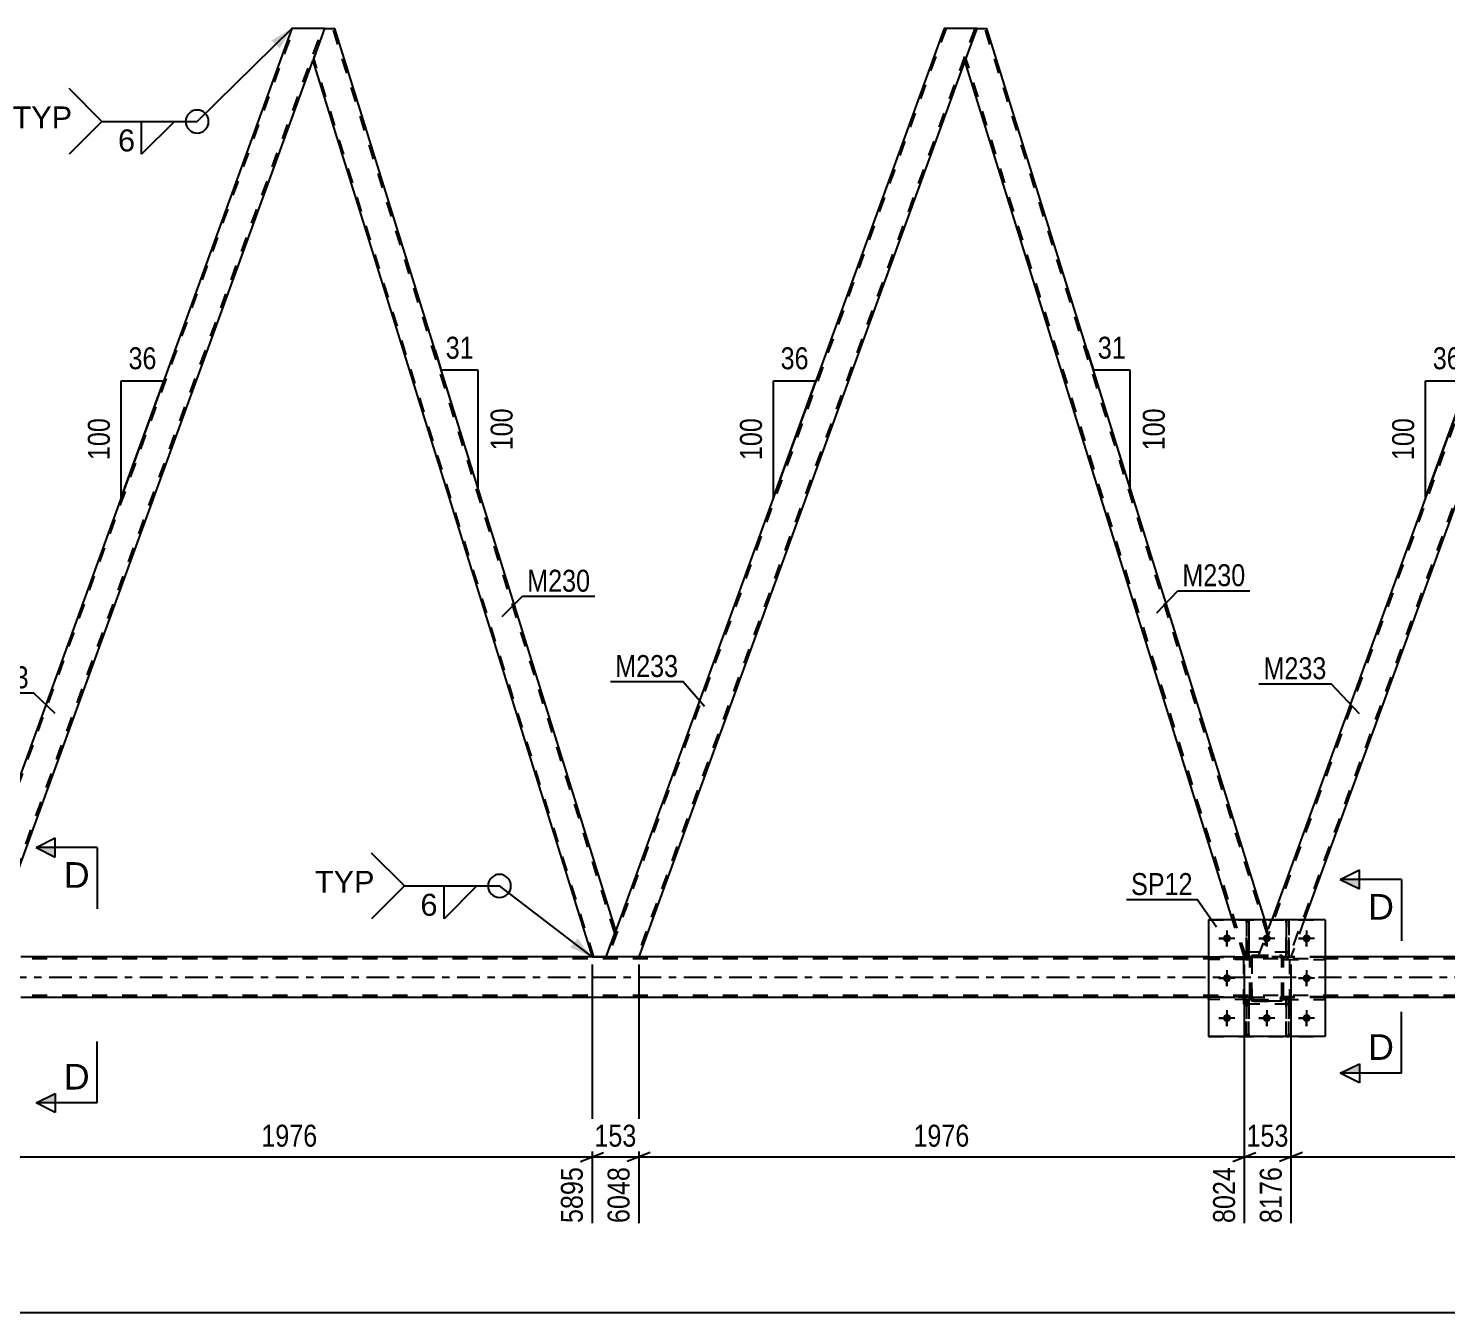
# Model space of a CAD drawing. Header units: millimetres. Extents: x 0 to 841, y 0 to 594.
# Drawn here: x 177.3 to 362.4, y 269.8 to 437.5 of the extents above; entities that cross this region are included whole.
import ezdxf

# ---------------------------------------------------------------- set-up
doc = ezdxf.new("R2010")
doc.units = ezdxf.units.MM
doc.linetypes.add('DXK_LINE_DOT2', pattern=[3.9198, 1.9599, -1.9599])
doc.linetypes.add('DXK_LINE_DOT3', pattern=[5.9187, 2.979, -0.9799, 0.9799, -0.9799])
doc.styles.add('Arial', font='ARIAL.TTF', dxfattribs={"height": 0.2})
doc.styles.add('Arial Narrow', font='ARIALN.TTF', dxfattribs={"height": 0.2})

# ---------------------------------------------------------------- blocks, each defined once
blk = doc.blocks.new('Part-283133975-2724 - 2347')
at = {"color": 7, "linetype": 'DXK_LINE_DOT2'}
for p, q in [((382.2, 437.48), (338.08, 316.26)), ((385.94, 437.48), (341.82, 316.26)), ((386.2, 437.48), (384.65, 433.23)), ((337.82, 316.26), (339.58, 321.08)), ((343.83, 321.08), (342.08, 316.26)), ((342.08, 316.26), (337.82, 316.26)), ((341.57, 316.26), (338.33, 316.26))]:
    blk.add_line(p, q, dxfattribs=at)
at = {"color": 2, "linetype": 'Continuous'}
for p, q in [((381.94, 437.48), (339.58, 321.08)), ((386.2, 437.48), (381.94, 437.48)), ((384.65, 433.23), (343.83, 321.08))]:
    blk.add_line(p, q, dxfattribs=at)
blk = doc.blocks.new('Part-283133975-2802 - 2347')
at = {"color": 2, "linetype": 'Continuous'}
for p, q in [((346.53, 321.08), (331.33, 321.08)), ((331.33, 321.08), (331.33, 305.88)), ((346.53, 321.08), (346.53, 305.88)), ((346.53, 305.88), (331.33, 305.88))]:
    blk.add_line(p, q, dxfattribs=at)
blk = doc.blocks.new('Bolt-283133975-2567 - 2347')
at = {"linetype": 'Continuous'}
for points in [[(334.25, 318.68, -1), (333.21, 318.68, -1)], [(339.45, 318.68, -1), (338.41, 318.68, -1)], [(344.65, 318.68, -1), (343.61, 318.68, -1)], [(334.25, 313.48, -1), (333.21, 313.48, -1)], [(344.65, 313.48, -1), (343.61, 313.48, -1)], [(334.25, 308.28, -1), (333.21, 308.28, -1)], [(339.45, 308.28, -1), (338.41, 308.28, -1)], [(344.65, 308.28, -1), (343.61, 308.28, -1)]]:
    blk.add_hatch(color=1, dxfattribs=at).paths.add_polyline_path(points)
at = {"color": 1, "linetype": 'Continuous'}
for p, q in [((334.77, 318.68), (332.69, 318.68)), ((333.73, 319.72), (333.73, 317.64)), ((339.97, 318.68), (337.89, 318.68)), ((338.93, 319.72), (338.93, 317.64)), ((345.17, 318.68), (343.09, 318.68)), ((344.13, 319.72), (344.13, 317.64)), ((334.77, 313.48), (332.69, 313.48)), ((333.73, 314.52), (333.73, 312.44)), ((345.17, 313.48), (343.09, 313.48)), ((344.13, 314.52), (344.13, 312.44)), ((333.73, 309.32), (333.73, 307.24)), ((338.93, 309.32), (338.93, 307.24)), ((344.13, 309.32), (344.13, 307.24)), ((334.77, 308.28), (332.69, 308.28)), ((339.97, 308.28), (337.89, 308.28)), ((345.17, 308.28), (343.09, 308.28))]:
    blk.add_line(p, q, dxfattribs=at)
blk = doc.blocks.new('Part-283133975-2804 - 2347')
at = {"color": 7, "linetype": 'DXK_LINE_DOT2'}
for p, q in [((336.73, 316), (336.76, 316.19)), ((336.76, 316.19), (336.73, 316)), ((336.73, 310.96), (336.73, 316)), ((336.73, 316), (336.73, 316)), ((336.73, 310.96), (336.73, 316)), ((336.97, 316), (336.99, 316.1)), ((336.99, 316.1), (336.97, 316)), ((336.97, 310.96), (336.97, 316)), ((336.97, 316), (336.97, 316)), ((336.97, 316), (336.97, 310.96)), ((336.99, 316.1), (337.04, 316.17)), ((337.04, 316.17), (336.99, 316.1)), ((337.02, 316.45), (337.21, 316.48)), ((337.21, 316.48), (337.02, 316.45)), ((337.04, 316.17), (337.12, 316.23)), ((337.12, 316.23), (337.04, 316.17)), ((337.12, 316.23), (337.21, 316.24)), ((337.21, 316.24), (337.12, 316.23)), ((337.21, 316.48), (340.65, 316.48)), ((337.21, 316.48), (337.21, 316.48)), ((337.21, 316.48), (340.65, 316.48)), ((337.21, 316.24), (340.65, 316.24)), ((337.21, 316.24), (337.21, 316.24)), ((337.21, 316.24), (340.65, 316.24)), ((340.65, 316.48), (340.65, 316.48)), ((340.65, 316.48), (340.83, 316.45)), ((340.83, 316.45), (340.65, 316.48)), ((340.65, 316.24), (340.65, 316.24)), ((340.65, 316.24), (340.74, 316.23)), ((340.74, 316.23), (340.82, 316.17)), ((340.82, 316.17), (340.87, 316.1)), ((340.87, 316.1), (340.82, 316.17)), ((340.87, 316.1), (340.89, 316)), ((340.89, 316), (340.87, 316.1)), ((340.89, 310.96), (340.89, 316)), ((340.89, 316), (340.89, 316)), ((340.89, 310.96), (340.89, 316)), ((341.09, 316.19), (341.13, 316)), ((341.13, 316), (341.09, 316.19)), ((341.13, 310.96), (341.13, 316)), ((341.13, 316), (341.13, 316)), ((341.13, 310.96), (341.13, 316)), ((336.73, 310.96), (336.73, 310.96)), ((336.76, 310.78), (336.73, 310.96)), ((336.73, 310.96), (336.76, 310.78)), ((336.97, 310.96), (336.97, 310.96)), ((336.99, 310.87), (336.97, 310.96)), ((336.97, 310.96), (336.99, 310.87)), ((337.04, 310.79), (336.99, 310.87)), ((336.99, 310.87), (337.04, 310.79)), ((337.21, 310.48), (337.02, 310.52)), ((337.02, 310.52), (337.21, 310.48)), ((337.12, 310.74), (337.04, 310.79)), ((337.21, 310.72), (337.12, 310.74)), ((337.21, 310.72), (340.65, 310.72)), ((337.21, 310.72), (337.21, 310.72)), ((337.21, 310.72), (340.65, 310.72)), ((337.21, 310.48), (340.65, 310.48)), ((337.21, 310.48), (337.21, 310.48)), ((340.65, 310.48), (337.21, 310.48)), ((340.74, 310.74), (340.65, 310.72)), ((340.65, 310.72), (340.74, 310.74)), ((340.65, 310.72), (340.65, 310.72)), ((340.83, 310.52), (340.65, 310.48)), ((340.65, 310.48), (340.83, 310.52)), ((340.65, 310.48), (340.65, 310.48)), ((340.82, 310.79), (340.74, 310.74)), ((340.74, 310.74), (340.82, 310.79)), ((340.87, 310.87), (340.82, 310.79)), ((340.82, 310.79), (340.87, 310.87)), ((340.89, 310.96), (340.87, 310.87)), ((340.87, 310.87), (340.89, 310.96)), ((340.89, 310.96), (340.89, 310.96)), ((341.13, 310.96), (341.09, 310.78)), ((341.09, 310.78), (341.13, 310.96)), ((341.13, 310.96), (341.13, 310.96))]:
    blk.add_line(p, q, dxfattribs=at)
at = {"color": 7, "linetype": 'DXK_LINE_DOT3'}
blk.add_line((338.93, 313.48), (338.93, 313.48), dxfattribs=at)
at = {"color": 7, "linetype": 'DXK_LINE_DOT2'}
for centre, start, end in [((337.21, 316), 112.5, 157.5), ((337.21, 316), 112.5, 157.5), ((340.65, 316), 22.5, 67.5), ((340.65, 316), 22.5, 67.5), ((337.21, 310.96), 202.5, 247.5), ((337.21, 310.96), 202.5, 247.5), ((340.65, 310.96), 292.5, 337.5), ((340.65, 310.96), 292.5, 337.5)]:
    blk.add_arc(centre, 0.48, start, end, dxfattribs=at)
blk = doc.blocks.new('Part-283133975-2657 - 2347')
at = {"color": 7, "linetype": 'DXK_LINE_DOT2'}
for p, q in [((346.53, 316.24), (341.13, 316.24)), ((341.13, 316.24), (341.13, 315.92)), ((341.13, 315.92), (341.13, 316.24)), ((341.13, 315.92), (346.53, 315.92)), ((341.73, 315.92), (341.73, 316.24)), ((346.53, 316.24), (346.53, 315.92))]:
    blk.add_line(p, q, dxfattribs=at)
blk = doc.blocks.new('Part-283133975-2579 - 2347')
at = {"color": 7, "linetype": 'DXK_LINE_DOT2'}
for p, q in [((336.73, 316.24), (331.33, 316.24)), ((331.33, 316.24), (331.33, 315.92)), ((336.73, 315.92), (331.33, 315.92)), ((336.13, 315.92), (336.13, 316.24)), ((336.73, 316.24), (336.73, 315.92)), ((336.73, 315.92), (336.73, 316.24))]:
    blk.add_line(p, q, dxfattribs=at)
blk = doc.blocks.new('Part-283133975-2449 - 2347')
at = {"color": 7, "linetype": 'DXK_LINE_DOT2'}
for p, q in [((341.8, 310.72), (341.48, 310.72)), ((341.48, 310.12), (341.48, 310.72)), ((341.48, 305.88), (341.48, 310.72)), ((341.8, 310.12), (341.48, 310.12)), ((341.48, 305.88), (341.48, 310.12)), ((341.8, 310.72), (341.8, 310.72)), ((341.8, 310.72), (341.8, 310.12)), ((341.8, 305.88), (341.8, 310.72)), ((341.8, 310.12), (341.8, 305.88)), ((341.8, 305.88), (341.48, 305.88))]:
    blk.add_line(p, q, dxfattribs=at)
blk = doc.blocks.new('Part-283133975-2517 - 2347')
at = {"color": 2, "linetype": 'Continuous'}
blk.add_line((341.48, 321.08), (341.8, 321.08), dxfattribs=at)
at = {"color": 7, "linetype": 'DXK_LINE_DOT2'}
for p, q in [((341.48, 316.84), (341.48, 321.08)), ((341.48, 320.79), (341.48, 316.24)), ((341.8, 321.08), (341.8, 316.84)), ((341.8, 316.24), (341.8, 321.08)), ((341.48, 316.24), (341.48, 316.84)), ((341.48, 316.84), (341.8, 316.84)), ((341.8, 316.84), (341.8, 316.24)), ((341.48, 316.24), (341.48, 316.24)), ((341.48, 316.24), (341.8, 316.24))]:
    blk.add_line(p, q, dxfattribs=at)
blk = doc.blocks.new('Part-283133975-2519 - 2347')
at = {"color": 7, "linetype": 'DXK_LINE_DOT2'}
for p, q in [((341.48, 310.72), (341.48, 310.72)), ((341.48, 310.72), (341.48, 310.12)), ((341.48, 305.88), (341.48, 310.72)), ((341.8, 310.72), (341.48, 310.72)), ((341.48, 310.12), (341.48, 305.88)), ((341.48, 310.12), (341.8, 310.12)), ((341.8, 310.12), (341.8, 310.72)), ((341.8, 305.88), (341.8, 310.72)), ((341.8, 305.88), (341.8, 310.12)), ((341.48, 305.88), (341.8, 305.88))]:
    blk.add_line(p, q, dxfattribs=at)
blk = doc.blocks.new('Part-283133975-2729 - 2347')
at = {"color": 2, "linetype": 'Continuous'}
for p, q in [((301.06, 437.48), (299.52, 433.23)), ((301.06, 437.48), (302.38, 437.48)), ((338.66, 321.08), (302.38, 437.48)), ((334.47, 321.08), (299.52, 433.23))]:
    blk.add_line(p, q, dxfattribs=at)
at = {"color": 7, "linetype": 'DXK_LINE_DOT2'}
for p, q in [((338.95, 319.36), (302.13, 437.48)), ((336.23, 316.26), (299.65, 433.6)), ((335.98, 316.26), (334.47, 321.08)), ((339.08, 319.73), (338.66, 321.08)), ((337.82, 316.26), (339.08, 319.73)), ((337.82, 316.26), (339.08, 319.73)), ((335.98, 316.26), (337.82, 316.26)), ((336.48, 316.26), (337.82, 316.26))]:
    blk.add_line(p, q, dxfattribs=at)
blk = doc.blocks.new('Part-283133975-2520 - 2347')
at = {"color": 7, "linetype": 'DXK_LINE_DOT2'}
for p, q in [((341.8, 321.08), (341.48, 321.08)), ((341.48, 321.08), (341.48, 316.84)), ((341.8, 316.84), (341.8, 321.08)), ((341.48, 318.46), (341.48, 316.24)), ((341.8, 316.84), (341.48, 316.84)), ((341.48, 316.84), (341.48, 316.24)), ((341.8, 318.46), (341.8, 316.24)), ((341.8, 316.24), (341.8, 316.84)), ((341.8, 316.24), (341.48, 316.24)), ((341.8, 316.24), (341.8, 316.24))]:
    blk.add_line(p, q, dxfattribs=at)
blk = doc.blocks.new('Part-283133975-2550 - 2347')
at = {"color": 7, "linetype": 'DXK_LINE_DOT2'}
for p, q in [((346.53, 311.04), (341.13, 311.04)), ((341.13, 311.04), (341.13, 310.72)), ((341.13, 310.72), (341.13, 311.04)), ((341.13, 310.72), (346.53, 310.72)), ((341.73, 310.72), (341.73, 311.04)), ((346.53, 311.04), (346.53, 310.72))]:
    blk.add_line(p, q, dxfattribs=at)
blk = doc.blocks.new('Part-283133975-2553 - 2347')
at = {"color": 7, "linetype": 'DXK_LINE_DOT2'}
for p, q in [((331.33, 315.92), (331.33, 316.24)), ((331.33, 316.24), (336.73, 316.24)), ((336.73, 315.92), (331.33, 315.92)), ((336.13, 315.92), (336.13, 316.24)), ((336.13, 316.24), (336.73, 316.24)), ((336.13, 315.92), (336.73, 315.92)), ((336.73, 315.92), (336.73, 316.24)), ((336.73, 316.24), (336.73, 315.92))]:
    blk.add_line(p, q, dxfattribs=at)
blk = doc.blocks.new('Part-283133975-2554 - 2347')
at = {"color": 7, "linetype": 'DXK_LINE_DOT2'}
for p, q in [((331.33, 310.72), (331.33, 311.04)), ((331.33, 311.04), (336.73, 311.04)), ((336.73, 310.72), (331.33, 310.72)), ((336.13, 310.72), (336.13, 311.04)), ((336.13, 311.04), (336.73, 311.04)), ((336.13, 310.72), (336.73, 310.72)), ((336.73, 310.72), (336.73, 311.04)), ((336.73, 311.04), (336.73, 310.72))]:
    blk.add_line(p, q, dxfattribs=at)
blk = doc.blocks.new('Part-283133975-2557 - 2347')
at = {"color": 7, "linetype": 'DXK_LINE_DOT2'}
for p, q in [((336.6, 321.08), (336.28, 321.08)), ((336.28, 321.08), (336.28, 316.84)), ((336.6, 316.84), (336.6, 321.08)), ((336.28, 318.46), (336.28, 316.24)), ((336.6, 316.84), (336.28, 316.84)), ((336.28, 316.84), (336.28, 316.24)), ((336.6, 318.46), (336.6, 316.24)), ((336.6, 316.24), (336.6, 316.84)), ((336.6, 316.24), (336.28, 316.24)), ((336.6, 316.24), (336.6, 316.24))]:
    blk.add_line(p, q, dxfattribs=at)
blk = doc.blocks.new('Part-283133975-2560 - 2347')
at = {"color": 7, "linetype": 'DXK_LINE_DOT2'}
for p, q in [((341.13, 315.92), (341.13, 316.24)), ((346.53, 316.24), (341.13, 316.24)), ((341.13, 316.24), (341.13, 315.92)), ((341.73, 315.92), (341.13, 315.92)), ((341.13, 315.92), (346.53, 315.92)), ((341.73, 315.92), (341.73, 316.24)), ((346.53, 316.24), (346.53, 315.92))]:
    blk.add_line(p, q, dxfattribs=at)
blk = doc.blocks.new('Bolt-283133975-2568 - 2347')
at = {"color": 1, "linetype": 'Continuous'}
for p, q in [((332.69, 318.68), (333.38, 318.68)), ((333.73, 319.72), (333.73, 319.03)), ((334.77, 318.68), (334.07, 318.68)), ((337.89, 318.68), (338.58, 318.68)), ((338.93, 319.72), (338.93, 319.03)), ((339.97, 318.68), (339.27, 318.68)), ((343.09, 318.68), (343.78, 318.68)), ((344.13, 319.72), (344.13, 319.03)), ((345.17, 318.68), (344.47, 318.68)), ((333.73, 317.64), (333.73, 318.34)), ((338.93, 317.64), (338.93, 318.34)), ((344.13, 317.64), (344.13, 318.34)), ((332.69, 313.48), (333.38, 313.48)), ((333.73, 314.52), (333.73, 313.83)), ((333.73, 312.44), (333.73, 313.14)), ((334.77, 313.48), (334.07, 313.48)), ((343.09, 313.48), (343.78, 313.48)), ((344.13, 314.52), (344.13, 313.83)), ((344.13, 312.44), (344.13, 313.14)), ((345.17, 313.48), (344.47, 313.48)), ((333.73, 309.32), (333.73, 308.63)), ((338.93, 309.32), (338.93, 308.63)), ((344.13, 309.32), (344.13, 308.63)), ((332.69, 308.28), (333.38, 308.28)), ((333.73, 307.24), (333.73, 307.94)), ((334.77, 308.28), (334.07, 308.28)), ((337.89, 308.28), (338.58, 308.28)), ((338.93, 307.24), (338.93, 307.94)), ((339.97, 308.28), (339.27, 308.28)), ((343.09, 308.28), (343.78, 308.28)), ((344.13, 307.24), (344.13, 307.94)), ((345.17, 308.28), (344.47, 308.28))]:
    blk.add_line(p, q, dxfattribs=at)
blk = doc.blocks.new('Part-283133975-2576 - 2347')
at = {"color": 7, "linetype": 'DXK_LINE_DOT2'}
for p, q in [((341.13, 310.72), (341.13, 311.04)), ((341.73, 311.04), (341.13, 311.04)), ((341.13, 311.04), (341.13, 310.72)), ((346.53, 311.04), (341.13, 311.04)), ((341.73, 310.72), (341.13, 310.72)), ((341.13, 310.72), (346.53, 310.72)), ((341.73, 310.72), (341.73, 311.04)), ((346.53, 310.72), (346.53, 311.04))]:
    blk.add_line(p, q, dxfattribs=at)
blk = doc.blocks.new('Part-283133975-2642 - 2347')
at = {"color": 7, "linetype": 'DXK_LINE_DOT2'}
for p, q in [((336.73, 311.04), (331.33, 311.04)), ((331.33, 311.04), (331.33, 310.72)), ((336.73, 310.72), (331.33, 310.72)), ((336.13, 310.72), (336.13, 311.04)), ((336.73, 311.04), (336.73, 310.72)), ((336.73, 310.72), (336.73, 311.04))]:
    blk.add_line(p, q, dxfattribs=at)
blk = doc.blocks.new('Part-283133975-2645 - 2347')
at = {"color": 2, "linetype": 'Continuous'}
blk.add_line((336.28, 321.08), (336.6, 321.08), dxfattribs=at)
at = {"color": 7, "linetype": 'DXK_LINE_DOT2'}
for p, q in [((336.28, 316.84), (336.28, 321.08)), ((336.28, 320.9), (336.28, 316.24)), ((336.6, 321.08), (336.6, 316.84)), ((336.6, 320.51), (336.6, 316.24)), ((336.28, 316.24), (336.28, 316.84)), ((336.28, 316.84), (336.6, 316.84)), ((336.6, 316.84), (336.6, 316.24)), ((336.28, 316.24), (336.28, 316.24)), ((336.28, 316.24), (336.6, 316.24))]:
    blk.add_line(p, q, dxfattribs=at)
blk = doc.blocks.new('Part-283133975-2651 - 2347')
at = {"color": 7, "linetype": 'DXK_LINE_DOT2'}
for p, q in [((336.6, 310.72), (336.28, 310.72)), ((336.28, 310.12), (336.28, 310.72)), ((336.28, 305.88), (336.28, 310.72)), ((336.6, 310.12), (336.28, 310.12)), ((336.28, 305.88), (336.28, 310.12)), ((336.6, 310.72), (336.6, 310.72)), ((336.6, 310.72), (336.6, 310.12)), ((336.6, 305.88), (336.6, 310.72)), ((336.6, 310.12), (336.6, 305.88)), ((336.6, 305.88), (336.28, 305.88))]:
    blk.add_line(p, q, dxfattribs=at)
blk = doc.blocks.new('Part-283133975-2734 - 2347')
at = {"color": 7, "linetype": 'DXK_LINE_DOT2'}
for p, q in [((297.06, 437.48), (252.94, 316.26)), ((300.81, 437.48), (256.69, 316.26)), ((301.06, 437.48), (299.52, 433.23)), ((253.95, 319.73), (252.69, 316.26)), ((256.94, 316.26), (252.69, 316.26)), ((256.43, 316.26), (253.2, 316.26))]:
    blk.add_line(p, q, dxfattribs=at)
at = {"color": 2, "linetype": 'Continuous'}
for p, q in [((296.81, 437.48), (253.95, 319.73)), ((301.06, 437.48), (296.81, 437.48)), ((299.52, 433.23), (256.94, 316.26))]:
    blk.add_line(p, q, dxfattribs=at)
blk = doc.blocks.new('Part-283133975-2739 - 2347')
at = {"color": 2, "linetype": 'Continuous'}
for p, q in [((215.93, 437.48), (214.38, 433.23)), ((215.93, 437.48), (217.25, 437.48)), ((253.95, 319.73), (217.25, 437.48)), ((214.38, 433.23), (250.84, 316.26)), ((252.69, 316.26), (253.95, 319.73))]:
    blk.add_line(p, q, dxfattribs=at)
at = {"color": 7, "linetype": 'DXK_LINE_DOT2'}
for p, q in [((253.81, 319.36), (217, 437.48)), ((251.09, 316.26), (214.52, 433.6)), ((252.69, 316.26), (253.95, 319.73)), ((250.84, 316.26), (252.69, 316.26)), ((251.34, 316.26), (252.69, 316.26))]:
    blk.add_line(p, q, dxfattribs=at)
blk = doc.blocks.new('Part-283133975-2747 - 2347')
at = {"color": 7, "linetype": 'DXK_LINE_DOT2'}
for p, q in [((167.81, 316.26), (211.93, 437.48)), ((171.55, 316.26), (215.67, 437.48)), ((215.93, 437.48), (214.38, 433.23)), ((167.55, 316.26), (169.31, 321.08)), ((171.81, 316.26), (173.56, 321.08)), ((171.81, 316.26), (167.55, 316.26)), ((171.3, 316.26), (168.06, 316.26))]:
    blk.add_line(p, q, dxfattribs=at)
at = {"color": 2, "linetype": 'Continuous'}
for p, q in [((211.67, 437.48), (169.31, 321.08)), ((215.93, 437.48), (211.67, 437.48)), ((173.56, 321.08), (214.38, 433.23))]:
    blk.add_line(p, q, dxfattribs=at)
blk = doc.blocks.new('Part-283133975-2764 - 2347')
at = {"color": 7, "linetype": 'DXK_LINE_DOT2'}
for p, q in [((336.73, 316), (336.76, 316.19)), ((336.76, 316.19), (336.73, 316)), ((336.73, 310.96), (336.73, 316)), ((336.73, 316), (336.73, 316)), ((336.73, 310.96), (336.73, 316)), ((336.97, 316), (336.99, 316.1)), ((336.99, 316.1), (336.97, 316)), ((336.97, 310.96), (336.97, 316)), ((336.97, 316), (336.97, 316)), ((336.97, 316), (336.97, 310.96)), ((336.99, 316.1), (337.04, 316.17)), ((337.04, 316.17), (336.99, 316.1)), ((337.02, 316.45), (337.21, 316.48)), ((337.21, 316.48), (337.02, 316.45)), ((337.04, 316.17), (337.12, 316.23)), ((337.12, 316.23), (337.04, 316.17)), ((337.12, 316.23), (337.21, 316.24)), ((337.21, 316.24), (337.12, 316.23)), ((337.21, 316.48), (340.65, 316.48)), ((337.21, 316.48), (337.21, 316.48)), ((337.21, 316.48), (340.65, 316.48)), ((337.21, 316.24), (340.65, 316.24)), ((337.21, 316.24), (337.21, 316.24)), ((337.21, 316.24), (340.65, 316.24)), ((340.65, 316.48), (340.65, 316.48)), ((340.65, 316.48), (340.83, 316.45)), ((340.83, 316.45), (340.65, 316.48)), ((340.65, 316.24), (340.65, 316.24)), ((340.65, 316.24), (340.74, 316.23)), ((340.74, 316.23), (340.82, 316.17)), ((340.82, 316.17), (340.87, 316.1)), ((340.87, 316.1), (340.82, 316.17)), ((340.87, 316.1), (340.89, 316)), ((340.89, 316), (340.87, 316.1)), ((340.89, 310.96), (340.89, 316)), ((340.89, 316), (340.89, 316)), ((340.89, 310.96), (340.89, 316)), ((341.09, 316.19), (341.13, 316)), ((341.13, 316), (341.09, 316.19)), ((341.13, 310.96), (341.13, 316)), ((341.13, 316), (341.13, 316)), ((341.13, 310.96), (341.13, 316)), ((336.73, 310.96), (336.73, 310.96)), ((336.76, 310.78), (336.73, 310.96)), ((336.73, 310.96), (336.76, 310.78)), ((336.97, 310.96), (336.97, 310.96)), ((336.99, 310.87), (336.97, 310.96)), ((336.97, 310.96), (336.99, 310.87)), ((337.04, 310.79), (336.99, 310.87)), ((336.99, 310.87), (337.04, 310.79)), ((337.21, 310.48), (337.02, 310.52)), ((337.02, 310.52), (337.21, 310.48)), ((337.12, 310.74), (337.04, 310.79)), ((337.21, 310.72), (337.12, 310.74)), ((337.21, 310.72), (340.65, 310.72)), ((337.21, 310.72), (337.21, 310.72)), ((337.21, 310.72), (340.65, 310.72)), ((337.21, 310.48), (340.65, 310.48)), ((337.21, 310.48), (337.21, 310.48)), ((340.65, 310.48), (337.21, 310.48)), ((340.74, 310.74), (340.65, 310.72)), ((340.65, 310.72), (340.74, 310.74)), ((340.65, 310.72), (340.65, 310.72)), ((340.83, 310.52), (340.65, 310.48)), ((340.65, 310.48), (340.83, 310.52)), ((340.65, 310.48), (340.65, 310.48)), ((340.82, 310.79), (340.74, 310.74)), ((340.74, 310.74), (340.82, 310.79)), ((340.87, 310.87), (340.82, 310.79)), ((340.82, 310.79), (340.87, 310.87)), ((340.89, 310.96), (340.87, 310.87)), ((340.87, 310.87), (340.89, 310.96)), ((340.89, 310.96), (340.89, 310.96)), ((341.13, 310.96), (341.09, 310.78)), ((341.09, 310.78), (341.13, 310.96)), ((341.13, 310.96), (341.13, 310.96))]:
    blk.add_line(p, q, dxfattribs=at)
at = {"color": 7, "linetype": 'DXK_LINE_DOT3'}
blk.add_line((338.93, 313.48), (338.93, 313.48), dxfattribs=at)
at = {"color": 7, "linetype": 'DXK_LINE_DOT2'}
for centre, start, end in [((337.21, 316), 112.5, 157.5), ((337.21, 316), 112.5, 157.5), ((340.65, 316), 22.5, 67.5), ((340.65, 316), 22.5, 67.5), ((337.21, 310.96), 202.5, 247.5), ((337.21, 310.96), 202.5, 247.5), ((340.65, 310.96), 292.5, 337.5), ((340.65, 310.96), 292.5, 337.5)]:
    blk.add_arc(centre, 0.48, start, end, dxfattribs=at)
blk = doc.blocks.new('Part-283133975-2781 - 2347')
at = {"color": 7, "linetype": 'DXK_LINE_DOT2'}
for p, q in [((736.33, 316.02), (61.59, 316.02)), ((346.53, 316.26), (331.33, 316.26)), ((736.33, 311.22), (61.59, 311.22)), ((346.53, 310.98), (331.33, 310.98))]:
    blk.add_line(p, q, dxfattribs=at)
at = {"color": 2, "linetype": 'Continuous'}
for p, q in [((331.33, 316.26), (176.26, 316.26)), ((586.74, 316.26), (346.53, 316.26)), ((331.33, 310.98), (176.26, 310.98)), ((586.74, 310.98), (346.53, 310.98))]:
    blk.add_line(p, q, dxfattribs=at)
at = {"color": 7, "linetype": 'DXK_LINE_DOT3'}
blk.add_line((61.59, 313.62), (736.33, 313.62), dxfattribs=at)
blk = doc.blocks.new('Part-283133975-2803 - 2347')
at = {"color": 7, "linetype": 'DXK_LINE_DOT2'}
for p, q in [((331.33, 321.08), (346.53, 321.08)), ((331.33, 321.08), (331.33, 305.88)), ((346.53, 321.08), (346.53, 305.88)), ((331.33, 305.88), (346.53, 305.88))]:
    blk.add_line(p, q, dxfattribs=at)
blk = doc.blocks.new('Part-283133975-2805 - 2347')
at = {"color": 7, "linetype": 'DXK_LINE_DOT2'}
for p, q in [((341.93, 316.88), (335.93, 316.88)), ((335.93, 310.08), (335.93, 316.88)), ((341.93, 310.08), (341.93, 316.88)), ((341.93, 310.08), (335.93, 310.08))]:
    blk.add_line(p, q, dxfattribs=at)
blk = doc.blocks.new('Part-283133975-2806 - 2347')
at = {"color": 7, "linetype": 'DXK_LINE_DOT2'}
for p, q in [((341.93, 316.88), (335.93, 316.88)), ((335.93, 310.08), (335.93, 316.88)), ((341.93, 310.08), (341.93, 316.88)), ((341.93, 310.08), (335.93, 310.08))]:
    blk.add_line(p, q, dxfattribs=at)
blk = doc.blocks.new('Part-283133975-2812 - 2347')
at = {"color": 7, "linetype": 'DXK_LINE_DOT2'}
for p, q in [((336.28, 310.72), (336.28, 310.72)), ((336.28, 310.72), (336.28, 310.12)), ((336.28, 305.88), (336.28, 310.72)), ((336.6, 310.72), (336.28, 310.72)), ((336.28, 310.12), (336.28, 305.88)), ((336.28, 310.12), (336.6, 310.12)), ((336.6, 310.12), (336.6, 310.72)), ((336.6, 305.88), (336.6, 310.72)), ((336.6, 305.88), (336.6, 310.12)), ((336.28, 305.88), (336.6, 305.88))]:
    blk.add_line(p, q, dxfattribs=at)
blk = doc.blocks.new('StraightDimension-283133975-15243 - 2347')
at = {"color": 7, "linetype": 'Continuous'}
for p, q in [((335.98, 315.26), (335.98, 281.52)), ((342.08, 315.26), (342.08, 281.52)), ((334.48, 289.54), (337.48, 290.74)), ((343.58, 290.74), (340.58, 289.54)), ((335.98, 290.14), (342.08, 290.14))]:
    blk.add_line(p, q, dxfattribs=at)
at = {"color": 0}
blk.add_wipeout([(342.37, 290.89), (342.37, 295.09), (335.68, 295.09), (335.68, 290.89)], dxfattribs=at)
at = {"color": 0, "linetype": 'Continuous'}
blk.add_wipeout([(341.48, 289.44), (337.28, 289.44), (337.28, 280.92), (341.48, 280.92)], dxfattribs=at)
at = {"color": 3, "style": 'Arial Narrow'}
blk.add_text('153', height=2.863, dxfattribs=at).set_placement((336.28, 291.49))
at = {"color": 3, "linetype": 'Continuous', "style": 'Arial Narrow'}
blk.add_text('8176', height=2.863, rotation=90.0002, dxfattribs=at).set_placement((340.88, 281.52))
blk = doc.blocks.new('AngleDimension-283133975-16785 - 2347')
at = {"color": 7, "linetype": 'Continuous'}
for p, q in [((365.87, 393.34), (365.2, 391.48)), ((359.66, 391.48), (365.2, 391.48)), ((359.66, 376.25), (365.2, 391.48)), ((359.66, 376.25), (359.66, 391.48))]:
    blk.add_line(p, q, dxfattribs=at)
at = {"color": 0}
for points in [[(364.85, 392.38), (364.85, 396.58), (360, 396.58), (360, 392.38)], [(358.76, 387.21), (354.56, 387.21), (354.56, 380.52), (358.76, 380.52)]]:
    blk.add_wipeout(points, dxfattribs=at)
at = {"color": 3, "style": 'Arial Narrow'}
blk.add_text('36', height=2.863, dxfattribs=at).set_placement((360.6, 392.98))
blk.add_text('100', height=2.863, rotation=90.0002, dxfattribs=at).set_placement((358.16, 381.12))
blk = doc.blocks.new('AngleDimension-283133975-16755 - 2347')
at = {"color": 7, "linetype": 'Continuous'}
for p, q in [((315.48, 395.45), (316.29, 392.86)), ((321.11, 392.86), (316.29, 392.86)), ((321.11, 377.4), (316.29, 392.86)), ((321.11, 377.4), (321.11, 392.86))]:
    blk.add_line(p, q, dxfattribs=at)
at = {"color": 0}
for points in [[(321.13, 393.76), (321.13, 397.96), (316.27, 397.96), (316.27, 393.76)], [(326.21, 388.47), (322.01, 388.47), (322.01, 381.79), (326.21, 381.79)]]:
    blk.add_wipeout(points, dxfattribs=at)
at = {"color": 3, "style": 'Arial Narrow'}
blk.add_text('31', height=2.863, dxfattribs=at).set_placement((316.87, 394.36))
blk.add_text('100', height=2.863, rotation=90.0002, dxfattribs=at).set_placement((325.61, 382.39))
blk = doc.blocks.new('StraightDimension-283133975-15242 - 2347')
at = {"color": 7, "linetype": 'Continuous'}
for p, q in [((342.08, 315.26), (342.08, 281.52)), ((421.11, 315.26), (421.11, 279.7)), ((343.58, 290.74), (340.58, 289.54)), ((419.61, 289.54), (422.61, 290.74)), ((342.08, 290.14), (421.11, 290.14))]:
    blk.add_line(p, q, dxfattribs=at)
at = {"color": 0}
blk.add_wipeout([(385.85, 290.89), (385.85, 295.09), (377.34, 295.09), (377.34, 290.89)], dxfattribs=at)
at = {"color": 0, "linetype": 'Continuous'}
blk.add_wipeout([(420.51, 289.44), (416.31, 289.44), (416.31, 279.1), (420.51, 279.1)], dxfattribs=at)
at = {"color": 3, "style": 'Arial Narrow'}
blk.add_text('1976', height=2.863, dxfattribs=at).set_placement((377.94, 291.49))
at = {"color": 3, "linetype": 'Continuous', "style": 'Arial Narrow'}
blk.add_text('10152', height=2.863, rotation=90.0002, dxfattribs=at).set_placement((419.91, 279.7))
blk = doc.blocks.new('StraightDimension-283133975-15246 - 2347')
at = {"color": 7, "linetype": 'Continuous'}
for p, q in [((171.81, 315.26), (171.81, 281.52)), ((250.84, 315.26), (250.84, 281.52)), ((173.31, 290.74), (170.31, 289.54)), ((249.34, 289.54), (252.34, 290.74)), ((171.81, 290.14), (250.84, 290.14))]:
    blk.add_line(p, q, dxfattribs=at)
at = {"color": 0}
blk.add_wipeout([(215.58, 290.89), (215.58, 295.09), (207.07, 295.09), (207.07, 290.89)], dxfattribs=at)
at = {"color": 0, "linetype": 'Continuous'}
blk.add_wipeout([(250.24, 289.44), (246.04, 289.44), (246.04, 280.92), (250.24, 280.92)], dxfattribs=at)
at = {"color": 3, "style": 'Arial Narrow'}
blk.add_text('1976', height=2.863, dxfattribs=at).set_placement((207.67, 291.49))
at = {"color": 3, "linetype": 'Continuous', "style": 'Arial Narrow'}
blk.add_text('5895', height=2.863, rotation=90.0002, dxfattribs=at).set_placement((249.64, 281.52))
blk = doc.blocks.new('StraightDimension-283133975-19791 - 2347')
at = {"color": 7, "linetype": 'Continuous'}
blk.add_line((50.73, 269.82), (788.07, 269.82), dxfattribs=at)
blk = doc.blocks.new('StraightDimension-283133975-15244 - 2347')
at = {"color": 7, "linetype": 'Continuous'}
for p, q in [((256.94, 315.26), (256.94, 281.52)), ((335.98, 315.26), (335.98, 281.52)), ((258.44, 290.74), (255.44, 289.54)), ((334.48, 289.54), (337.48, 290.74)), ((256.94, 290.14), (335.98, 290.14))]:
    blk.add_line(p, q, dxfattribs=at)
at = {"color": 0}
blk.add_wipeout([(300.72, 290.89), (300.72, 295.09), (292.2, 295.09), (292.2, 290.89)], dxfattribs=at)
at = {"color": 0, "linetype": 'Continuous'}
blk.add_wipeout([(335.38, 289.44), (331.18, 289.44), (331.18, 280.92), (335.38, 280.92)], dxfattribs=at)
at = {"color": 3, "style": 'Arial Narrow'}
blk.add_text('1976', height=2.863, dxfattribs=at).set_placement((292.8, 291.49))
at = {"color": 3, "linetype": 'Continuous', "style": 'Arial Narrow'}
blk.add_text('8024', height=2.863, rotation=90.0002, dxfattribs=at).set_placement((334.78, 281.52))
blk = doc.blocks.new('StraightDimension-283133975-15245 - 2347')
at = {"color": 7, "linetype": 'Continuous'}
for p, q in [((250.84, 315.26), (250.84, 281.52)), ((256.94, 315.26), (256.94, 281.52)), ((249.34, 289.54), (252.34, 290.74)), ((258.44, 290.74), (255.44, 289.54)), ((250.84, 290.14), (256.94, 290.14))]:
    blk.add_line(p, q, dxfattribs=at)
at = {"color": 0}
blk.add_wipeout([(257.23, 290.89), (257.23, 295.09), (250.55, 295.09), (250.55, 290.89)], dxfattribs=at)
at = {"color": 0, "linetype": 'Continuous'}
blk.add_wipeout([(256.34, 289.44), (252.14, 289.44), (252.14, 280.92), (256.34, 280.92)], dxfattribs=at)
at = {"color": 3, "style": 'Arial Narrow'}
blk.add_text('153', height=2.863, dxfattribs=at).set_placement((251.15, 291.49))
at = {"color": 3, "linetype": 'Continuous', "style": 'Arial Narrow'}
blk.add_text('6048', height=2.863, rotation=90.0002, dxfattribs=at).set_placement((255.74, 281.52))
blk = doc.blocks.new('AngleDimension-283133975-16727 - 2347')
at = {"color": 7, "linetype": 'Continuous'}
for p, q in [((230.35, 395.45), (231.15, 392.86)), ((235.97, 392.86), (231.15, 392.86)), ((235.97, 377.4), (231.15, 392.86)), ((235.97, 377.4), (235.97, 392.86))]:
    blk.add_line(p, q, dxfattribs=at)
at = {"color": 0}
for points in [[(235.99, 393.76), (235.99, 397.96), (231.14, 397.96), (231.14, 393.76)], [(241.07, 388.47), (236.87, 388.47), (236.87, 381.79), (241.07, 381.79)]]:
    blk.add_wipeout(points, dxfattribs=at)
at = {"color": 3, "style": 'Arial Narrow'}
blk.add_text('31', height=2.863, dxfattribs=at).set_placement((231.74, 394.36))
blk.add_text('100', height=2.863, rotation=90.0002, dxfattribs=at).set_placement((240.47, 382.39))
blk = doc.blocks.new('AngleDimension-283133975-16729 - 2347')
at = {"color": 7, "linetype": 'Continuous'}
for p, q in [((195.61, 393.34), (194.93, 391.48)), ((189.39, 391.48), (194.93, 391.48)), ((189.39, 376.25), (194.93, 391.48)), ((189.39, 376.25), (189.39, 391.48))]:
    blk.add_line(p, q, dxfattribs=at)
at = {"color": 0}
for points in [[(194.59, 392.38), (194.59, 396.58), (189.73, 396.58), (189.73, 392.38)], [(188.49, 387.21), (184.29, 387.21), (184.29, 380.52), (188.49, 380.52)]]:
    blk.add_wipeout(points, dxfattribs=at)
at = {"color": 3, "style": 'Arial Narrow'}
blk.add_text('36', height=2.863, dxfattribs=at).set_placement((190.33, 392.98))
blk.add_text('100', height=2.863, rotation=90.0002, dxfattribs=at).set_placement((187.89, 381.12))
blk = doc.blocks.new('AngleDimension-283133975-16757 - 2347')
at = {"color": 7, "linetype": 'Continuous'}
for p, q in [((280.74, 393.34), (280.06, 391.48)), ((274.52, 391.48), (280.06, 391.48)), ((274.52, 376.25), (280.06, 391.48)), ((274.52, 376.25), (274.52, 391.48))]:
    blk.add_line(p, q, dxfattribs=at)
at = {"color": 0}
for points in [[(279.72, 392.38), (279.72, 396.58), (274.86, 396.58), (274.86, 392.38)], [(273.62, 387.21), (269.42, 387.21), (269.42, 380.52), (273.62, 380.52)]]:
    blk.add_wipeout(points, dxfattribs=at)
at = {"color": 3, "style": 'Arial Narrow'}
blk.add_text('36', height=2.863, dxfattribs=at).set_placement((275.46, 392.98))
blk.add_text('100', height=2.863, rotation=90.0002, dxfattribs=at).set_placement((273.02, 381.12))
blk = doc.blocks.new('Mark-283133975-2730 - 2347')
at = {"color": 0}
blk.add_wipeout([(262.1, 352.8), (262.1, 355.8), (253.87, 355.8), (253.87, 352.8)], dxfattribs=at)
blk.add_wipeout([(262.1, 352.8), (262.1, 355.8), (253.87, 355.8), (253.87, 352.8)], dxfattribs=at)
at = {"color": 30, "linetype": 'Continuous'}
for p in [(253.27, 352.2), (265.54, 348.93)]:
    blk.add_line(p, (262.7, 352.2), dxfattribs=at)
at = {"color": 3, "style": 'Arial Narrow'}
blk.add_text('M233', height=2.863, dxfattribs=at).set_placement((253.87, 352.8))
blk = doc.blocks.new('Mark-283133975-2720 - 2347')
at = {"color": 0}
blk.add_wipeout([(346.73, 352.51), (346.73, 355.51), (338.5, 355.51), (338.5, 352.51)], dxfattribs=at)
blk.add_wipeout([(346.73, 352.51), (346.73, 355.51), (338.5, 355.51), (338.5, 352.51)], dxfattribs=at)
at = {"color": 30, "linetype": 'Continuous'}
for p in [(337.9, 351.91), (351.02, 347.98)]:
    blk.add_line(p, (347.33, 351.91), dxfattribs=at)
at = {"color": 3, "style": 'Arial Narrow'}
blk.add_text('M233', height=2.863, dxfattribs=at).set_placement((338.5, 352.51))
blk = doc.blocks.new('Mark-283133975-2798 - 2347')
at = {"color": 0}
blk.add_wipeout([(329.25, 324.34), (329.25, 327.34), (321.21, 327.34), (321.21, 324.34)], dxfattribs=at)
blk.add_wipeout([(329.25, 324.34), (329.25, 327.34), (321.21, 327.34), (321.21, 324.34)], dxfattribs=at)
at = {"color": 30, "linetype": 'Continuous'}
for p in [(320.61, 323.74), (332.38, 320.16)]:
    blk.add_line(p, (329.85, 323.74), dxfattribs=at)
at = {"color": 3, "style": 'Arial Narrow'}
blk.add_text('SP12', height=2.863, dxfattribs=at).set_placement((321.21, 324.34))
blk = doc.blocks.new('Mark-283133975-2725 - 2347')
at = {"color": 0}
blk.add_wipeout([(336.13, 364.66), (336.13, 367.66), (327.91, 367.66), (327.91, 364.66)], dxfattribs=at)
blk.add_wipeout([(336.13, 364.66), (336.13, 367.66), (327.91, 367.66), (327.91, 364.66)], dxfattribs=at)
at = {"color": 30, "linetype": 'Continuous'}
for p, q in [((324.57, 361.18), (327.31, 364.06)), ((327.31, 364.06), (336.73, 364.06))]:
    blk.add_line(p, q, dxfattribs=at)
at = {"color": 3, "style": 'Arial Narrow'}
blk.add_text('M230', height=2.863, dxfattribs=at).set_placement((327.91, 364.66))
blk = doc.blocks.new('Mark-283133975-2735 - 2347')
at = {"color": 0}
blk.add_wipeout([(250.61, 363.94), (250.61, 366.94), (242.38, 366.94), (242.38, 363.94)], dxfattribs=at)
blk.add_wipeout([(250.61, 363.94), (250.61, 366.94), (242.38, 366.94), (242.38, 363.94)], dxfattribs=at)
at = {"color": 30, "linetype": 'Continuous'}
for p, q in [((239.12, 360.71), (241.78, 363.34)), ((241.78, 363.34), (251.21, 363.34))]:
    blk.add_line(p, q, dxfattribs=at)
at = {"color": 3, "style": 'Arial Narrow'}
blk.add_text('M230', height=2.863, dxfattribs=at).set_placement((242.38, 363.94))
blk = doc.blocks.new('Mark-283133975-2743 - 2347')
at = {"color": 0}
blk.add_wipeout([(177.31, 351.33), (177.31, 354.33), (169.09, 354.33), (169.09, 351.33)], dxfattribs=at)
blk.add_wipeout([(177.31, 351.33), (177.31, 354.33), (169.09, 354.33), (169.09, 351.33)], dxfattribs=at)
at = {"color": 30, "linetype": 'Continuous'}
for p in [(168.49, 350.73), (180.75, 348.02)]:
    blk.add_line(p, (177.91, 350.73), dxfattribs=at)
at = {"color": 3, "style": 'Arial Narrow'}
blk.add_text('M233', height=2.863, dxfattribs=at).set_placement((169.09, 351.33))
blk = doc.blocks.new('WeldMark-283133975-4231 - 2347')
at = {"linetype": 'Continuous'}
blk.add_hatch(color=30, dxfattribs=at).paths.add_polyline_path([(248.92, 318.68), (250.84, 316.26), (248, 317.49)])
at = {"color": 3, "linetype": 'Continuous'}
for q in [(222.05, 329.82), (222.05, 321.25)]:
    blk.add_line((226.34, 325.53), q, dxfattribs=at)
at = {"color": 30, "linetype": 'Continuous'}
blk.add_line((250.84, 316.26), (238.76, 325.53), dxfattribs=at)
at = {"color": 3, "linetype": 'Continuous'}
for start, end in [(90, 270), (270, 90)]:
    blk.add_arc((238.76, 325.53), 1.5, start, end, dxfattribs=at)
at = {"color": 0}
blk.add_wipeout([(230.86, 321.43), (230.86, 324.83), (228.24, 324.83), (228.24, 321.43)], dxfattribs=at)
at = {"color": 30, "linetype": 'Continuous'}
blk.add_line((226.34, 325.53), (238.76, 325.53), dxfattribs=at)
at = {"color": 3, "linetype": 'Continuous'}
for p, q in [((231.52, 325.53), (235.8, 325.53)), ((235.8, 325.53), (231.52, 321.25)), ((231.52, 321.25), (231.52, 325.53))]:
    blk.add_line(p, q, dxfattribs=at)
at = {"color": 3, "style": 'Arial'}
blk.add_text('6', height=2.87, dxfattribs=at).set_placement((228.44, 321.63))
at = {"color": 0, "linetype": 'Continuous'}
blk.add_wipeout([(222.44, 324.63), (222.44, 327.63), (214.66, 327.63), (214.66, 324.63)], dxfattribs=at)
blk.add_wipeout([(222.44, 324.63), (222.44, 327.63), (214.66, 327.63), (214.66, 324.63)], dxfattribs=at)
at = {"color": 3, "linetype": 'Continuous', "style": 'Arial'}
blk.add_text('TYP', height=2.865, dxfattribs=at).set_placement((214.66, 324.63))
blk = doc.blocks.new('WeldMark-283133975-4244 - 2347')
at = {"linetype": 'Continuous'}
blk.add_hatch(color=30, dxfattribs=at).paths.add_polyline_path([(209.01, 435.91), (211.67, 437.48), (210.06, 434.84)])
at = {"color": 30, "linetype": 'Continuous'}
blk.add_line((211.67, 437.48), (199.29, 425.32), dxfattribs=at)
at = {"color": 3, "linetype": 'Continuous'}
for q in [(182.58, 429.61), (182.58, 421.04)]:
    blk.add_line((186.86, 425.32), q, dxfattribs=at)
for start, end in [(90, 270), (270, 90)]:
    blk.add_arc((199.29, 425.32), 1.5, start, end, dxfattribs=at)
at = {"color": 0}
blk.add_wipeout([(191.39, 421.22), (191.39, 424.62), (188.76, 424.62), (188.76, 421.22)], dxfattribs=at)
at = {"color": 30, "linetype": 'Continuous'}
blk.add_line((186.86, 425.32), (199.29, 425.32), dxfattribs=at)
at = {"color": 3, "linetype": 'Continuous'}
for p, q in [((192.04, 425.32), (196.33, 425.32)), ((196.33, 425.32), (192.04, 421.04)), ((192.04, 421.04), (192.04, 425.32))]:
    blk.add_line(p, q, dxfattribs=at)
at = {"color": 3, "style": 'Arial'}
blk.add_text('6', height=2.87, dxfattribs=at).set_placement((188.96, 421.42))
at = {"color": 0, "linetype": 'Continuous'}
blk.add_wipeout([(182.96, 424.42), (182.96, 427.42), (175.19, 427.42), (175.19, 424.42)], dxfattribs=at)
blk.add_wipeout([(182.96, 424.42), (182.96, 427.42), (175.19, 427.42), (175.19, 424.42)], dxfattribs=at)
at = {"color": 3, "linetype": 'Continuous', "style": 'Arial'}
blk.add_text('TYP', height=2.865, dxfattribs=at).set_placement((175.19, 424.42))
blk = doc.blocks.new('SectionMark-283133975-20231 - 2347')
at = {"linetype": 'Continuous'}
for points in [[(180.76, 330.54), (180.76, 329.29), (178.26, 330.54)], [(180.76, 298.45), (180.76, 297.2), (178.26, 297.2)]]:
    blk.add_hatch(color=6, dxfattribs=at).paths.add_polyline_path(points)
at = {"color": 6, "linetype": 'Continuous'}
for p, q in [((178.26, 330.54), (180.76, 331.79)), ((180.76, 329.29), (180.76, 331.79)), ((186.26, 330.54), (178.26, 330.54)), ((178.26, 330.54), (180.76, 329.29)), ((186.26, 330.54), (186.26, 322.54)), ((186.26, 297.2), (186.26, 305.2)), ((178.26, 297.2), (180.76, 298.45)), ((180.76, 298.45), (180.76, 295.95)), ((186.26, 297.2), (178.26, 297.2)), ((180.76, 295.95), (178.26, 297.2))]:
    blk.add_line(p, q, dxfattribs=at)
at = {"color": 0, "linetype": 'Continuous'}
for points in [[(185.26, 325.29), (185.26, 328.79), (181.89, 328.79), (181.89, 325.29)], [(185.26, 298.95), (185.26, 302.45), (181.89, 302.45), (181.89, 298.95)]]:
    blk.add_wipeout(points, dxfattribs=at)
at = {"color": 3, "linetype": 'Continuous', "style": 'Arial'}
for p in [(181.89, 325.29), (181.89, 298.95)]:
    blk.add_text('D', height=3.34, dxfattribs=at).set_placement(p)
blk = doc.blocks.new('SectionMark-283133975-20390 - 2347')
at = {"linetype": 'Continuous'}
for points in [[(351.03, 326.38), (351.03, 325.13), (348.53, 326.38)], [(351.03, 302.32), (351.03, 301.07), (348.53, 301.07)]]:
    blk.add_hatch(color=6, dxfattribs=at).paths.add_polyline_path(points)
at = {"color": 6, "linetype": 'Continuous'}
for p, q in [((348.53, 326.38), (351.03, 327.63)), ((356.53, 326.38), (348.53, 326.38)), ((348.53, 326.38), (351.03, 325.13)), ((351.03, 325.13), (351.03, 327.63)), ((356.53, 326.38), (356.53, 318.38)), ((356.53, 301.07), (356.53, 309.07)), ((348.53, 301.07), (351.03, 302.32)), ((351.03, 302.32), (351.03, 299.82)), ((356.53, 301.07), (348.53, 301.07)), ((351.03, 299.82), (348.53, 301.07))]:
    blk.add_line(p, q, dxfattribs=at)
at = {"color": 0, "linetype": 'Continuous'}
for points in [[(355.53, 321.13), (355.53, 324.63), (352.16, 324.63), (352.16, 321.13)], [(355.53, 302.82), (355.53, 306.32), (352.16, 306.32), (352.16, 302.82)]]:
    blk.add_wipeout(points, dxfattribs=at)
at = {"color": 3, "linetype": 'Continuous', "style": 'Arial'}
for p in [(352.16, 321.13), (352.16, 302.82)]:
    blk.add_text('D', height=3.34, dxfattribs=at).set_placement(p)

msp = doc.modelspace()

# ---------------------------------------------------------------- block references
for name in ['Part-283133975-2747 - 2347', 'Part-283133975-2739 - 2347', 'Part-283133975-2734 - 2347', 'Part-283133975-2729 - 2347', 'Part-283133975-2724 - 2347', 'Part-283133975-2802 - 2347', 'Part-283133975-2803 - 2347', 'Part-283133975-2557 - 2347', 'Part-283133975-2645 - 2347', 'Part-283133975-2517 - 2347', 'Part-283133975-2520 - 2347', 'Bolt-283133975-2567 - 2347', 'Bolt-283133975-2568 - 2347', 'Part-283133975-2805 - 2347', 'Part-283133975-2806 - 2347', 'Part-283133975-2781 - 2347', 'Part-283133975-2579 - 2347', 'Part-283133975-2553 - 2347', 'Part-283133975-2804 - 2347', 'Part-283133975-2764 - 2347', 'Part-283133975-2657 - 2347', 'Part-283133975-2560 - 2347', 'Part-283133975-2554 - 2347', 'Part-283133975-2642 - 2347', 'Part-283133975-2651 - 2347', 'Part-283133975-2812 - 2347', 'Part-283133975-2550 - 2347', 'Part-283133975-2576 - 2347', 'Part-283133975-2449 - 2347', 'Part-283133975-2519 - 2347']:
    msp.add_blockref(name, (0, 0))

# ---------------------------------------------------------------- next in the draw order: block references
for name in ['AngleDimension-283133975-16755 - 2347', 'AngleDimension-283133975-16785 - 2347', 'StraightDimension-283133975-15246 - 2347', 'StraightDimension-283133975-15243 - 2347']:
    msp.add_blockref(name, (0, 0))

# ---------------------------------------------------------------- next in the draw order: block references
msp.add_blockref('StraightDimension-283133975-15242 - 2347', (0, 0))

# ---------------------------------------------------------------- next in the draw order: block references
msp.add_blockref('StraightDimension-283133975-19791 - 2347', (0, 0))

# ---------------------------------------------------------------- next in the draw order: block references
for name in ['WeldMark-283133975-4244 - 2347', 'AngleDimension-283133975-16729 - 2347', 'AngleDimension-283133975-16727 - 2347', 'AngleDimension-283133975-16757 - 2347', 'Mark-283133975-2735 - 2347', 'Mark-283133975-2725 - 2347', 'Mark-283133975-2730 - 2347', 'Mark-283133975-2720 - 2347', 'Mark-283133975-2743 - 2347', 'SectionMark-283133975-20231 - 2347', 'WeldMark-283133975-4231 - 2347', 'Mark-283133975-2798 - 2347', 'SectionMark-283133975-20390 - 2347', 'StraightDimension-283133975-15244 - 2347']:
    msp.add_blockref(name, (0, 0))

# ---------------------------------------------------------------- next in the draw order: block references
msp.add_blockref('StraightDimension-283133975-15245 - 2347', (0, 0))

doc.saveas('drawing.dxf')
